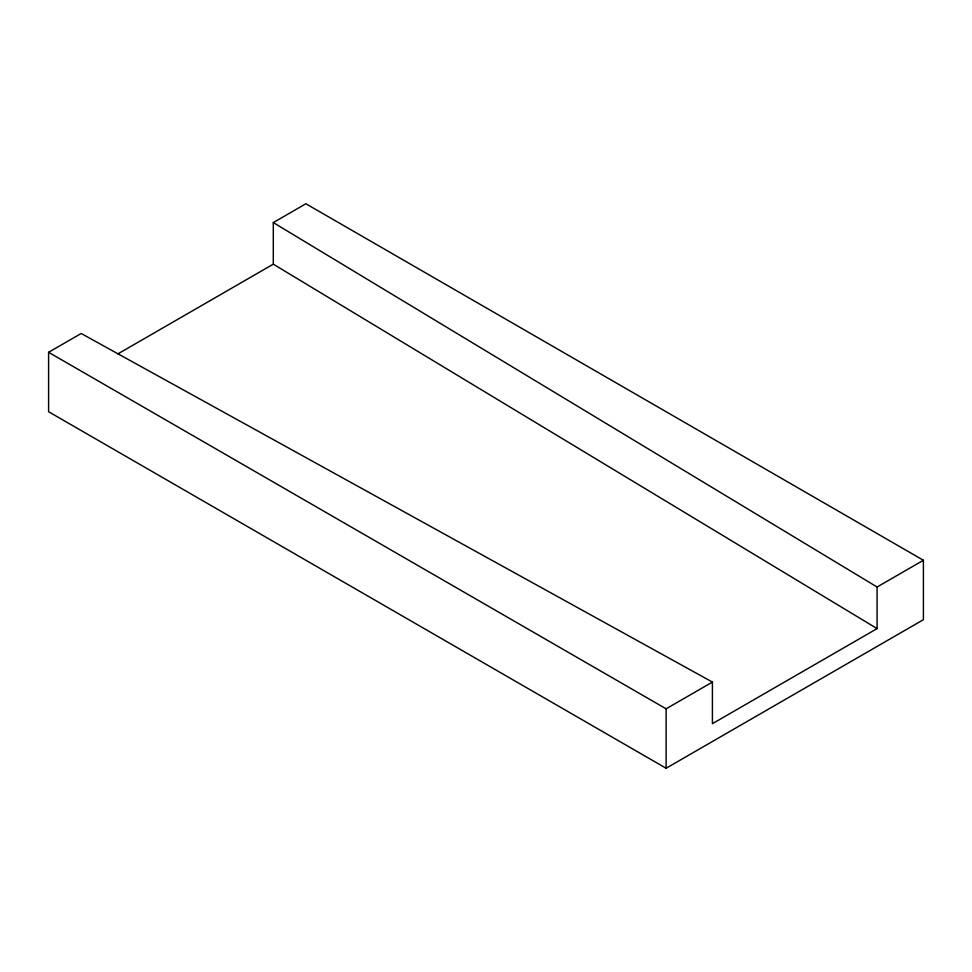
<?xml version="1.0" encoding="UTF-8"?>
<svg xmlns="http://www.w3.org/2000/svg" width="972" height="972" viewBox="0 0 972 972"><rect width="100%" height="100%" fill="white"/><g stroke="black" fill="none" stroke-linecap="round" stroke-linejoin="round"><path stroke-width="1.46" d="M48.6 352.301L81.186 333.493L712.415 682.077L712.415 723.678L877.084 628.605L877.084 587.015L273.302 222.576L305.888 203.756L923.4 560.273L923.4 619.699L666.112 768.245L48.6 411.727L48.6 352.301L666.112 708.819L712.415 682.077M117.782 353.954L273.302 264.165L273.302 222.576M877.084 587.015L923.4 560.273M273.302 264.165L877.084 628.605M666.112 708.819L666.112 768.245"/></g></svg>
